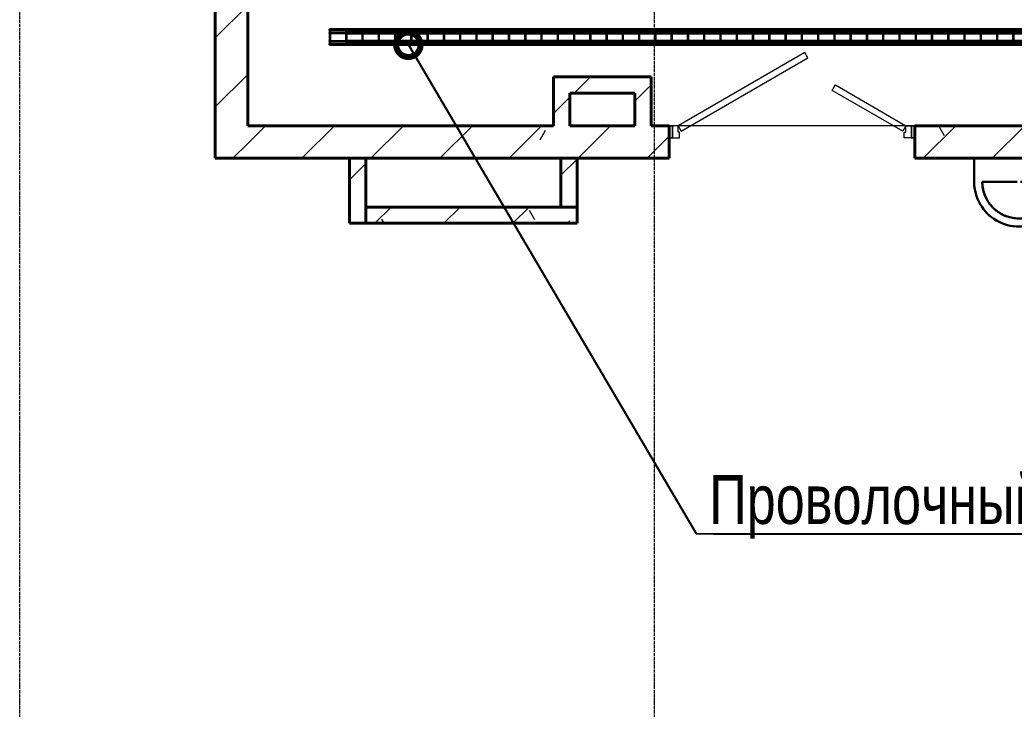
# Model space of a CAD drawing. Header units: millimetres. Extents: x 0 to 351840, y -132678 to 32417.
# Drawn here: x 304576 to 310687, y -114551 to -110316 of the extents above; entities that cross this region are included whole.
import ezdxf
from ezdxf import colors
from ezdxf.entities.mleader import LeaderData, LeaderLine
from ezdxf.math import Vec2, Vec3

# ---------------------------------------------------------------- set-up
doc = ezdxf.new("R2010")
doc.units = ezdxf.units.MM
doc.linetypes.add('BI_линия_сетки', pattern=[25, 20, -2.5, 0, -2.5])
doc.linetypes.add('BI_невидимые', pattern=[5, 3, -2])
for name, color, linetype, lineweight in [('E-CABL-TRAY-IDEN', 7, 'Continuous', 9), ('Двери', 7, 'Continuous', 18), ('Оси', 7, 'Continuous', 9), ('Перекрытие', 7, 'Continuous', 18), ('Сантехника', 7, 'Continuous', 9), ('Стены внутренние', 7, 'Continuous', 18), ('Стены несущие', 7, 'Continuous', 18)]:
    doc.layers.add(name, color=color, linetype=linetype, lineweight=lineweight)
doc.styles.add('новый', font='Шрифт GOST2304A.ttf', dxfattribs={"width": 0.8, "height": 250})
pattern_1 = [(0, (2e-10, 1e-10), (1625.6, 406.4), [67.056, -1152.144, 67.056, -1152.144, -6502.4]), (0, (2e-10, 1e-10), (1625.6, 406.4), [-2438.4, 67.056, -2371.344, 67.056, -1152.144, -2844.8]), (0, (2e-10, 1e-10), (1625.6, 406.4), [-6096, 67.056, -745.744, 67.056, -1964.944]), (120, (609.6, 203.2), (-1164.753, 1204.611), [67.056, -1152.144, 67.056, -1152.144, -6502.4]), (120, (609.6, 203.2), (-1164.753, 1204.611), [-2438.4, 67.056, -2371.344, 67.056, -1152.144, -2844.8]), (120, (609.6, 203.2), (-1164.753, 1204.611), [-6096, 67.056, -745.744, 67.056, -1964.944]), (240, (812.8, 1016), (-460.847, -1611.011), [67.056, -1152.144, 67.056, -1152.144, -6502.4]), (240, (812.8, 1016), (-460.847, -1611.011), [-2438.4, 67.056, -2371.344, 67.056, -1152.144, -2844.8]), (240, (812.8, 1016), (-460.847, -1611.011), [-6096, 67.056, -745.744, 67.056, -1964.944])]
pattern_2 = [(45, (2e-10, 1e-10), (-212.132, 212.132), [])]

# ---------------------------------------------------------------- blocks, each defined once
blk = doc.blocks.new('*U52')
at = {"color": 0, "linetype": 'ByBlock', "lineweight": -2}
for p, q in [((190, 47.5), (187, 47.5)), ((24340.8, 47.5), (187, 47.5)), ((187, 42.5), (187, 47.5)), ((187, 42.5), (190, 42.5)), ((187, 22.5), (187, 27.5)), ((187.5, 42.5), (187.5, 41.5)), ((187.5, 41.5), (187.5, 40)), ((187.5, 40), (187.5, 37.5)), ((187.5, 37.5), (187.5, -37.5)), ((289.8, 47.5), (190, 47.5)), ((190, 42.5), (289.8, 42.5)), ((192.5, 41.5), (192.5, 42.5)), ((192.5, 40), (192.5, 41.5)), ((192.5, 37.5), (192.5, 40)), ((192.5, -37.5), (192.5, 37.5)), ((192.5, 27.5), (287.3, 27.5)), ((287.3, 22.5), (192.5, 22.5)), ((287.3, 42.5), (24340.8, 42.5)), ((287.3, 42.5), (287.3, 41.5)), ((287.3, 41.5), (287.3, 40)), ((287.3, 40), (287.3, 37.5)), ((287.3, 37.5), (287.3, -37.5)), ((292.3, 41.5), (292.3, 42.5)), ((292.3, 40), (292.3, 41.5)), ((292.3, 37.5), (292.3, 40)), ((292.3, -37.5), (292.3, 37.5)), ((24340.8, 27.5), (292.3, 27.5)), ((292.3, 22.5), (24340.8, 22.5)), ((387.3, 42.5), (387.3, 41.5)), ((387.3, 41.5), (387.3, 40)), ((387.3, 40), (387.3, 37.5)), ((387.3, 37.5), (387.3, -37.5)), ((392.3, 41.5), (392.3, 42.5)), ((392.3, 40), (392.3, 41.5)), ((392.3, 37.5), (392.3, 40)), ((392.3, -37.5), (392.3, 37.5)), ((487.3, 42.5), (487.3, 41.5)), ((487.3, 41.5), (487.3, 40)), ((487.3, 40), (487.3, 37.5)), ((487.3, 37.5), (487.3, -37.5)), ((492.3, 41.5), (492.3, 42.5)), ((492.3, 40), (492.3, 41.5)), ((492.3, 37.5), (492.3, 40)), ((492.3, -37.5), (492.3, 37.5)), ((587.3, 42.5), (587.3, 41.5)), ((587.3, 41.5), (587.3, 40)), ((587.3, 40), (587.3, 37.5)), ((587.3, 37.5), (587.3, -37.5)), ((592.3, 41.5), (592.3, 42.5)), ((592.3, 40), (592.3, 41.5)), ((592.3, 37.5), (592.3, 40)), ((592.3, -37.5), (592.3, 37.5)), ((687.3, 42.5), (687.3, 41.5)), ((687.3, 41.5), (687.3, 40)), ((687.3, 40), (687.3, 37.5)), ((687.3, 37.5), (687.3, -37.5)), ((692.3, 41.5), (692.3, 42.5)), ((692.3, 40), (692.3, 41.5)), ((692.3, 37.5), (692.3, 40)), ((692.3, -37.5), (692.3, 37.5)), ((787.3, 42.5), (787.3, 41.5)), ((787.3, 41.5), (787.3, 40)), ((787.3, 40), (787.3, 37.5)), ((787.3, 37.5), (787.3, -37.5)), ((792.3, 41.5), (792.3, 42.5)), ((792.3, 40), (792.3, 41.5)), ((792.3, 37.5), (792.3, 40)), ((792.3, -37.5), (792.3, 37.5)), ((887.3, 42.5), (887.3, 41.5)), ((887.3, 41.5), (887.3, 40)), ((887.3, 40), (887.3, 37.5)), ((887.3, 37.5), (887.3, -37.5)), ((892.3, 41.5), (892.3, 42.5)), ((892.3, 40), (892.3, 41.5)), ((892.3, 37.5), (892.3, 40)), ((892.3, -37.5), (892.3, 37.5)), ((987.3, 42.5), (987.3, 41.5)), ((987.3, 41.5), (987.3, 40)), ((987.3, 40), (987.3, 37.5)), ((987.3, 37.5), (987.3, -37.5)), ((992.3, 41.5), (992.3, 42.5)), ((992.3, 40), (992.3, 41.5)), ((992.3, 37.5), (992.3, 40)), ((992.3, -37.5), (992.3, 37.5)), ((1087.3, 42.5), (1087.3, 41.5)), ((1087.3, 41.5), (1087.3, 40)), ((1087.3, 40), (1087.3, 37.5)), ((1087.3, 37.5), (1087.3, -37.5)), ((1092.3, 41.5), (1092.3, 42.5)), ((1092.3, 40), (1092.3, 41.5)), ((1092.3, 37.5), (1092.3, 40)), ((1092.3, -37.5), (1092.3, 37.5)), ((1187.3, 42.5), (1187.3, 41.5)), ((1187.3, 41.5), (1187.3, 40)), ((1187.3, 40), (1187.3, 37.5)), ((1187.3, 37.5), (1187.3, -37.5)), ((1192.3, 41.5), (1192.3, 42.5)), ((1192.3, 40), (1192.3, 41.5)), ((1192.3, 37.5), (1192.3, 40)), ((1192.3, -37.5), (1192.3, 37.5)), ((1287.3, 42.5), (1287.3, 41.5)), ((1287.3, 41.5), (1287.3, 40)), ((1287.3, 40), (1287.3, 37.5)), ((1287.3, 37.5), (1287.3, -37.5)), ((1292.3, 41.5), (1292.3, 42.5)), ((1292.3, 40), (1292.3, 41.5)), ((1292.3, 37.5), (1292.3, 40)), ((1292.3, -37.5), (1292.3, 37.5)), ((1387.3, 42.5), (1387.3, 41.5)), ((1387.3, 41.5), (1387.3, 40)), ((1387.3, 40), (1387.3, 37.5)), ((1387.3, 37.5), (1387.3, -37.5)), ((1392.3, 41.5), (1392.3, 42.5)), ((1392.3, 40), (1392.3, 41.5)), ((1392.3, 37.5), (1392.3, 40)), ((1392.3, -37.5), (1392.3, 37.5)), ((1487.3, 42.5), (1487.3, 41.5)), ((1487.3, 41.5), (1487.3, 40)), ((1487.3, 40), (1487.3, 37.5)), ((1487.3, 37.5), (1487.3, -37.5)), ((1492.3, 41.5), (1492.3, 42.5)), ((1492.3, 40), (1492.3, 41.5)), ((1492.3, 37.5), (1492.3, 40)), ((1492.3, -37.5), (1492.3, 37.5)), ((1587.3, 42.5), (1587.3, 41.5)), ((1587.3, 41.5), (1587.3, 40)), ((1587.3, 40), (1587.3, 37.5)), ((1587.3, 37.5), (1587.3, -37.5)), ((1592.3, 41.5), (1592.3, 42.5)), ((1592.3, 40), (1592.3, 41.5)), ((1592.3, 37.5), (1592.3, 40)), ((1592.3, -37.5), (1592.3, 37.5)), ((1687.3, 42.5), (1687.3, 41.5)), ((1687.3, 41.5), (1687.3, 40)), ((1687.3, 40), (1687.3, 37.5)), ((1687.3, 37.5), (1687.3, -37.5)), ((1692.3, 41.5), (1692.3, 42.5)), ((1692.3, 40), (1692.3, 41.5)), ((1692.3, 37.5), (1692.3, 40)), ((1692.3, -37.5), (1692.3, 37.5)), ((1787.3, 42.5), (1787.3, 41.5)), ((1787.3, 41.5), (1787.3, 40)), ((1787.3, 40), (1787.3, 37.5)), ((1787.3, 37.5), (1787.3, -37.5)), ((1792.3, 41.5), (1792.3, 42.5)), ((1792.3, 40), (1792.3, 41.5)), ((1792.3, 37.5), (1792.3, 40)), ((1792.3, -37.5), (1792.3, 37.5)), ((1887.3, 42.5), (1887.3, 41.5)), ((1887.3, 41.5), (1887.3, 40)), ((1887.3, 40), (1887.3, 37.5)), ((1887.3, 37.5), (1887.3, -37.5)), ((1892.3, 41.5), (1892.3, 42.5)), ((1892.3, 40), (1892.3, 41.5)), ((1892.3, 37.5), (1892.3, 40)), ((1892.3, -37.5), (1892.3, 37.5)), ((1987.3, 42.5), (1987.3, 41.5)), ((1987.3, 41.5), (1987.3, 40)), ((1987.3, 40), (1987.3, 37.5)), ((1987.3, 37.5), (1987.3, -37.5)), ((1992.3, 41.5), (1992.3, 42.5)), ((1992.3, 40), (1992.3, 41.5)), ((1992.3, 37.5), (1992.3, 40)), ((1992.3, -37.5), (1992.3, 37.5)), ((2087.3, 42.5), (2087.3, 41.5)), ((2087.3, 41.5), (2087.3, 40)), ((2087.3, 40), (2087.3, 37.5)), ((2087.3, 37.5), (2087.3, -37.5)), ((2092.3, 41.5), (2092.3, 42.5)), ((2092.3, 40), (2092.3, 41.5)), ((2092.3, 37.5), (2092.3, 40)), ((2092.3, -37.5), (2092.3, 37.5)), ((2187.3, 42.5), (2187.3, 41.5)), ((2187.3, 41.5), (2187.3, 40)), ((2187.3, 40), (2187.3, 37.5)), ((2187.3, 37.5), (2187.3, -37.5)), ((2192.3, 41.5), (2192.3, 42.5)), ((2192.3, 40), (2192.3, 41.5)), ((2192.3, 37.5), (2192.3, 40)), ((2192.3, -37.5), (2192.3, 37.5)), ((2287.3, 42.5), (2287.3, 41.5)), ((2287.3, 41.5), (2287.3, 40)), ((2287.3, 40), (2287.3, 37.5)), ((2287.3, 37.5), (2287.3, -37.5)), ((2292.3, 41.5), (2292.3, 42.5)), ((2292.3, 40), (2292.3, 41.5)), ((2292.3, 37.5), (2292.3, 40)), ((2292.3, -37.5), (2292.3, 37.5)), ((2387.3, 42.5), (2387.3, 41.5)), ((2387.3, 41.5), (2387.3, 40)), ((2387.3, 40), (2387.3, 37.5)), ((2387.3, 37.5), (2387.3, -37.5)), ((2392.3, 41.5), (2392.3, 42.5)), ((2392.3, 40), (2392.3, 41.5)), ((2392.3, 37.5), (2392.3, 40)), ((2392.3, -37.5), (2392.3, 37.5)), ((2487.3, 42.5), (2487.3, 41.5)), ((2487.3, 41.5), (2487.3, 40)), ((2487.3, 40), (2487.3, 37.5)), ((2487.3, 37.5), (2487.3, -37.5)), ((2492.3, 41.5), (2492.3, 42.5)), ((2492.3, 40), (2492.3, 41.5)), ((2492.3, 37.5), (2492.3, 40)), ((2492.3, -37.5), (2492.3, 37.5)), ((2587.3, 42.5), (2587.3, 41.5)), ((2587.3, 41.5), (2587.3, 40)), ((2587.3, 40), (2587.3, 37.5)), ((2587.3, 37.5), (2587.3, -37.5)), ((2592.3, 41.5), (2592.3, 42.5)), ((2592.3, 40), (2592.3, 41.5)), ((2592.3, 37.5), (2592.3, 40)), ((2592.3, -37.5), (2592.3, 37.5)), ((2687.3, 42.5), (2687.3, 41.5)), ((2687.3, 41.5), (2687.3, 40)), ((2687.3, 40), (2687.3, 37.5)), ((2687.3, 37.5), (2687.3, -37.5)), ((2692.3, 41.5), (2692.3, 42.5)), ((2692.3, 40), (2692.3, 41.5)), ((2692.3, 37.5), (2692.3, 40)), ((2692.3, -37.5), (2692.3, 37.5)), ((2787.3, 42.5), (2787.3, 41.5)), ((2787.3, 41.5), (2787.3, 40)), ((2787.3, 40), (2787.3, 37.5)), ((2787.3, 37.5), (2787.3, -37.5)), ((2792.3, 41.5), (2792.3, 42.5)), ((2792.3, 40), (2792.3, 41.5)), ((2792.3, 37.5), (2792.3, 40)), ((2792.3, -37.5), (2792.3, 37.5)), ((2887.3, 42.5), (2887.3, 41.5)), ((2887.3, 41.5), (2887.3, 40)), ((2887.3, 40), (2887.3, 37.5)), ((2887.3, 37.5), (2887.3, -37.5)), ((2892.3, 41.5), (2892.3, 42.5)), ((2892.3, 40), (2892.3, 41.5)), ((2892.3, 37.5), (2892.3, 40)), ((2892.3, -37.5), (2892.3, 37.5)), ((2987.3, 42.5), (2987.3, 41.5)), ((2987.3, 41.5), (2987.3, 40)), ((2987.3, 40), (2987.3, 37.5)), ((2987.3, 37.5), (2987.3, -37.5)), ((2992.3, 41.5), (2992.3, 42.5)), ((2992.3, 40), (2992.3, 41.5)), ((2992.3, 37.5), (2992.3, 40)), ((2992.3, -37.5), (2992.3, 37.5)), ((3087.3, 42.5), (3087.3, 41.5)), ((3087.3, 41.5), (3087.3, 40)), ((3087.3, 40), (3087.3, 37.5)), ((3087.3, 37.5), (3087.3, -37.5)), ((3092.3, 41.5), (3092.3, 42.5)), ((3092.3, 40), (3092.3, 41.5)), ((3092.3, 37.5), (3092.3, 40)), ((3092.3, -37.5), (3092.3, 37.5)), ((3187.3, 42.5), (3187.3, 41.5)), ((3187.3, 41.5), (3187.3, 40)), ((3187.3, 40), (3187.3, 37.5)), ((3187.3, 37.5), (3187.3, -37.5)), ((3192.3, 41.5), (3192.3, 42.5)), ((3192.3, 40), (3192.3, 41.5)), ((3192.3, 37.5), (3192.3, 40)), ((3192.3, -37.5), (3192.3, 37.5)), ((3287.3, 42.5), (3287.3, 41.5)), ((3287.3, 41.5), (3287.3, 40)), ((3287.3, 40), (3287.3, 37.5)), ((3287.3, 37.5), (3287.3, -37.5)), ((3292.3, 41.5), (3292.3, 42.5)), ((3292.3, 40), (3292.3, 41.5)), ((3292.3, 37.5), (3292.3, 40)), ((3292.3, -37.5), (3292.3, 37.5)), ((3387.3, 42.5), (3387.3, 41.5)), ((3387.3, 41.5), (3387.3, 40)), ((3387.3, 40), (3387.3, 37.5)), ((3387.3, 37.5), (3387.3, -37.5)), ((3392.3, 41.5), (3392.3, 42.5)), ((3392.3, 40), (3392.3, 41.5)), ((3392.3, 37.5), (3392.3, 40)), ((3392.3, -37.5), (3392.3, 37.5)), ((3487.3, 42.5), (3487.3, 41.5)), ((3487.3, 41.5), (3487.3, 40)), ((3487.3, 40), (3487.3, 37.5)), ((3487.3, 37.5), (3487.3, -37.5)), ((3492.3, 41.5), (3492.3, 42.5)), ((3492.3, 40), (3492.3, 41.5)), ((3492.3, 37.5), (3492.3, 40)), ((3492.3, -37.5), (3492.3, 37.5)), ((3587.3, 42.5), (3587.3, 41.5)), ((3587.3, 41.5), (3587.3, 40)), ((3587.3, 40), (3587.3, 37.5)), ((3587.3, 37.5), (3587.3, -37.5)), ((3592.3, 41.5), (3592.3, 42.5)), ((3592.3, 40), (3592.3, 41.5)), ((3592.3, 37.5), (3592.3, 40)), ((3592.3, -37.5), (3592.3, 37.5)), ((3687.3, 42.5), (3687.3, 41.5)), ((3687.3, 41.5), (3687.3, 40)), ((3687.3, 40), (3687.3, 37.5)), ((3687.3, 37.5), (3687.3, -37.5)), ((3692.3, 41.5), (3692.3, 42.5)), ((3692.3, 40), (3692.3, 41.5)), ((3692.3, 37.5), (3692.3, 40)), ((3692.3, -37.5), (3692.3, 37.5)), ((3787.3, 42.5), (3787.3, 41.5)), ((3787.3, 41.5), (3787.3, 40)), ((3787.3, 40), (3787.3, 37.5)), ((3787.3, 37.5), (3787.3, -37.5)), ((3792.3, 41.5), (3792.3, 42.5)), ((3792.3, 40), (3792.3, 41.5)), ((3792.3, 37.5), (3792.3, 40)), ((3792.3, -37.5), (3792.3, 37.5)), ((3887.3, 42.5), (3887.3, 41.5)), ((3887.3, 41.5), (3887.3, 40)), ((3887.3, 40), (3887.3, 37.5)), ((3887.3, 37.5), (3887.3, -37.5)), ((3892.3, 41.5), (3892.3, 42.5)), ((3892.3, 40), (3892.3, 41.5)), ((3892.3, 37.5), (3892.3, 40)), ((3892.3, -37.5), (3892.3, 37.5)), ((3987.3, 42.5), (3987.3, 41.5)), ((3987.3, 41.5), (3987.3, 40)), ((3987.3, 40), (3987.3, 37.5)), ((3987.3, 37.5), (3987.3, -37.5)), ((3992.3, 41.5), (3992.3, 42.5)), ((3992.3, 40), (3992.3, 41.5)), ((3992.3, 37.5), (3992.3, 40)), ((3992.3, -37.5), (3992.3, 37.5)), ((4087.3, 42.5), (4087.3, 41.5)), ((4087.3, 41.5), (4087.3, 40)), ((4087.3, 40), (4087.3, 37.5)), ((4087.3, 37.5), (4087.3, -37.5)), ((4092.3, 41.5), (4092.3, 42.5)), ((4092.3, 40), (4092.3, 41.5)), ((4092.3, 37.5), (4092.3, 40)), ((4092.3, -37.5), (4092.3, 37.5)), ((4187.3, 42.5), (4187.3, 41.5)), ((4187.3, 41.5), (4187.3, 40)), ((4187.3, 40), (4187.3, 37.5)), ((4187.3, 37.5), (4187.3, -37.5)), ((4192.3, 41.5), (4192.3, 42.5)), ((4192.3, 40), (4192.3, 41.5)), ((4192.3, 37.5), (4192.3, 40)), ((4192.3, -37.5), (4192.3, 37.5)), ((4287.3, 42.5), (4287.3, 41.5)), ((4287.3, 41.5), (4287.3, 40)), ((4287.3, 40), (4287.3, 37.5)), ((4287.3, 37.5), (4287.3, -37.5)), ((4292.3, 41.5), (4292.3, 42.5)), ((4292.3, 40), (4292.3, 41.5)), ((4292.3, 37.5), (4292.3, 40)), ((4292.3, -37.5), (4292.3, 37.5)), ((4387.3, 42.5), (4387.3, 41.5)), ((4387.3, 41.5), (4387.3, 40)), ((4387.3, 40), (4387.3, 37.5)), ((4387.3, 37.5), (4387.3, -37.5)), ((4392.3, 41.5), (4392.3, 42.5)), ((4392.3, 40), (4392.3, 41.5)), ((4392.3, 37.5), (4392.3, 40)), ((4392.3, -37.5), (4392.3, 37.5)), ((187.5, -22.5), (187, -22.5)), ((187, -27.5), (187, -22.5)), ((187, -27.5), (187.5, -27.5)), ((190, -42.5), (187, -42.5)), ((187, -47.5), (187, -42.5)), ((187, -47.5), (24340.8, -47.5)), ((187, -47.5), (190, -47.5)), ((187.5, -37.5), (187.5, -40)), ((187.5, -40), (187.5, -41.5)), ((187.5, -41.5), (187.5, -42.5)), ((289.8, -42.5), (190, -42.5)), ((190, -47.5), (289.8, -47.5)), ((192.5, -22.5), (287.3, -22.5)), ((287.3, -27.5), (192.5, -27.5)), ((192.5, -40), (192.5, -37.5)), ((192.5, -41.5), (192.5, -40)), ((192.5, -42.5), (192.5, -41.5)), ((287.3, -37.5), (287.3, -40)), ((287.3, -40), (287.3, -41.5)), ((287.3, -41.5), (287.3, -42.5)), ((24340.8, -42.5), (287.3, -42.5)), ((24340.8, -22.5), (292.3, -22.5)), ((292.3, -27.5), (24340.8, -27.5)), ((292.3, -40), (292.3, -37.5)), ((292.3, -41.5), (292.3, -40)), ((292.3, -42.5), (292.3, -41.5)), ((387.3, -37.5), (387.3, -40)), ((387.3, -40), (387.3, -41.5)), ((387.3, -41.5), (387.3, -42.5)), ((392.3, -40), (392.3, -37.5)), ((392.3, -41.5), (392.3, -40)), ((392.3, -42.5), (392.3, -41.5)), ((487.3, -37.5), (487.3, -40)), ((487.3, -40), (487.3, -41.5)), ((487.3, -41.5), (487.3, -42.5)), ((492.3, -40), (492.3, -37.5)), ((492.3, -41.5), (492.3, -40)), ((492.3, -42.5), (492.3, -41.5)), ((587.3, -37.5), (587.3, -40)), ((587.3, -40), (587.3, -41.5)), ((587.3, -41.5), (587.3, -42.5)), ((592.3, -40), (592.3, -37.5)), ((592.3, -41.5), (592.3, -40)), ((592.3, -42.5), (592.3, -41.5)), ((687.3, -37.5), (687.3, -40)), ((687.3, -40), (687.3, -41.5)), ((687.3, -41.5), (687.3, -42.5)), ((692.3, -40), (692.3, -37.5)), ((692.3, -41.5), (692.3, -40)), ((692.3, -42.5), (692.3, -41.5)), ((787.3, -37.5), (787.3, -40)), ((787.3, -40), (787.3, -41.5)), ((787.3, -41.5), (787.3, -42.5)), ((792.3, -40), (792.3, -37.5)), ((792.3, -41.5), (792.3, -40)), ((792.3, -42.5), (792.3, -41.5)), ((887.3, -37.5), (887.3, -40)), ((887.3, -40), (887.3, -41.5)), ((887.3, -41.5), (887.3, -42.5)), ((892.3, -40), (892.3, -37.5)), ((892.3, -41.5), (892.3, -40)), ((892.3, -42.5), (892.3, -41.5)), ((987.3, -37.5), (987.3, -40)), ((987.3, -40), (987.3, -41.5)), ((987.3, -41.5), (987.3, -42.5)), ((992.3, -40), (992.3, -37.5)), ((992.3, -41.5), (992.3, -40)), ((992.3, -42.5), (992.3, -41.5)), ((1087.3, -37.5), (1087.3, -40)), ((1087.3, -40), (1087.3, -41.5)), ((1087.3, -41.5), (1087.3, -42.5)), ((1092.3, -40), (1092.3, -37.5)), ((1092.3, -41.5), (1092.3, -40)), ((1092.3, -42.5), (1092.3, -41.5)), ((1187.3, -37.5), (1187.3, -40)), ((1187.3, -40), (1187.3, -41.5)), ((1187.3, -41.5), (1187.3, -42.5)), ((1192.3, -40), (1192.3, -37.5)), ((1192.3, -41.5), (1192.3, -40)), ((1192.3, -42.5), (1192.3, -41.5)), ((1287.3, -37.5), (1287.3, -40)), ((1287.3, -40), (1287.3, -41.5)), ((1287.3, -41.5), (1287.3, -42.5)), ((1292.3, -40), (1292.3, -37.5)), ((1292.3, -41.5), (1292.3, -40)), ((1292.3, -42.5), (1292.3, -41.5)), ((1387.3, -37.5), (1387.3, -40)), ((1387.3, -40), (1387.3, -41.5)), ((1387.3, -41.5), (1387.3, -42.5)), ((1392.3, -40), (1392.3, -37.5)), ((1392.3, -41.5), (1392.3, -40)), ((1392.3, -42.5), (1392.3, -41.5)), ((1487.3, -37.5), (1487.3, -40)), ((1487.3, -40), (1487.3, -41.5)), ((1487.3, -41.5), (1487.3, -42.5)), ((1492.3, -40), (1492.3, -37.5)), ((1492.3, -41.5), (1492.3, -40)), ((1492.3, -42.5), (1492.3, -41.5)), ((1587.3, -37.5), (1587.3, -40)), ((1587.3, -40), (1587.3, -41.5)), ((1587.3, -41.5), (1587.3, -42.5)), ((1592.3, -40), (1592.3, -37.5)), ((1592.3, -41.5), (1592.3, -40)), ((1592.3, -42.5), (1592.3, -41.5)), ((1687.3, -37.5), (1687.3, -40)), ((1687.3, -40), (1687.3, -41.5)), ((1687.3, -41.5), (1687.3, -42.5)), ((1692.3, -40), (1692.3, -37.5)), ((1692.3, -41.5), (1692.3, -40)), ((1692.3, -42.5), (1692.3, -41.5)), ((1787.3, -37.5), (1787.3, -40)), ((1787.3, -40), (1787.3, -41.5)), ((1787.3, -41.5), (1787.3, -42.5)), ((1792.3, -40), (1792.3, -37.5)), ((1792.3, -41.5), (1792.3, -40)), ((1792.3, -42.5), (1792.3, -41.5)), ((1887.3, -37.5), (1887.3, -40)), ((1887.3, -40), (1887.3, -41.5)), ((1887.3, -41.5), (1887.3, -42.5)), ((1892.3, -40), (1892.3, -37.5)), ((1892.3, -41.5), (1892.3, -40)), ((1892.3, -42.5), (1892.3, -41.5)), ((1987.3, -37.5), (1987.3, -40)), ((1987.3, -40), (1987.3, -41.5)), ((1987.3, -41.5), (1987.3, -42.5)), ((1992.3, -40), (1992.3, -37.5)), ((1992.3, -41.5), (1992.3, -40)), ((1992.3, -42.5), (1992.3, -41.5)), ((2087.3, -37.5), (2087.3, -40)), ((2087.3, -40), (2087.3, -41.5)), ((2087.3, -41.5), (2087.3, -42.5)), ((2092.3, -40), (2092.3, -37.5)), ((2092.3, -41.5), (2092.3, -40)), ((2092.3, -42.5), (2092.3, -41.5)), ((2187.3, -37.5), (2187.3, -40)), ((2187.3, -40), (2187.3, -41.5)), ((2187.3, -41.5), (2187.3, -42.5)), ((2192.3, -40), (2192.3, -37.5)), ((2192.3, -41.5), (2192.3, -40)), ((2192.3, -42.5), (2192.3, -41.5)), ((2287.3, -37.5), (2287.3, -40)), ((2287.3, -40), (2287.3, -41.5)), ((2287.3, -41.5), (2287.3, -42.5)), ((2292.3, -40), (2292.3, -37.5)), ((2292.3, -41.5), (2292.3, -40)), ((2292.3, -42.5), (2292.3, -41.5)), ((2387.3, -37.5), (2387.3, -40)), ((2387.3, -40), (2387.3, -41.5)), ((2387.3, -41.5), (2387.3, -42.5)), ((2392.3, -40), (2392.3, -37.5)), ((2392.3, -41.5), (2392.3, -40)), ((2392.3, -42.5), (2392.3, -41.5)), ((2487.3, -37.5), (2487.3, -40)), ((2487.3, -40), (2487.3, -41.5)), ((2487.3, -41.5), (2487.3, -42.5)), ((2492.3, -40), (2492.3, -37.5)), ((2492.3, -41.5), (2492.3, -40)), ((2492.3, -42.5), (2492.3, -41.5)), ((2587.3, -37.5), (2587.3, -40)), ((2587.3, -40), (2587.3, -41.5)), ((2587.3, -41.5), (2587.3, -42.5)), ((2592.3, -40), (2592.3, -37.5)), ((2592.3, -41.5), (2592.3, -40)), ((2592.3, -42.5), (2592.3, -41.5)), ((2687.3, -37.5), (2687.3, -40)), ((2687.3, -40), (2687.3, -41.5)), ((2687.3, -41.5), (2687.3, -42.5)), ((2692.3, -40), (2692.3, -37.5)), ((2692.3, -41.5), (2692.3, -40)), ((2692.3, -42.5), (2692.3, -41.5)), ((2787.3, -37.5), (2787.3, -40)), ((2787.3, -40), (2787.3, -41.5)), ((2787.3, -41.5), (2787.3, -42.5)), ((2792.3, -40), (2792.3, -37.5)), ((2792.3, -41.5), (2792.3, -40)), ((2792.3, -42.5), (2792.3, -41.5)), ((2887.3, -37.5), (2887.3, -40)), ((2887.3, -40), (2887.3, -41.5)), ((2887.3, -41.5), (2887.3, -42.5)), ((2892.3, -40), (2892.3, -37.5)), ((2892.3, -41.5), (2892.3, -40)), ((2892.3, -42.5), (2892.3, -41.5)), ((2987.3, -37.5), (2987.3, -40)), ((2987.3, -40), (2987.3, -41.5)), ((2987.3, -41.5), (2987.3, -42.5)), ((2992.3, -40), (2992.3, -37.5)), ((2992.3, -41.5), (2992.3, -40)), ((2992.3, -42.5), (2992.3, -41.5)), ((3087.3, -37.5), (3087.3, -40)), ((3087.3, -40), (3087.3, -41.5)), ((3087.3, -41.5), (3087.3, -42.5)), ((3092.3, -40), (3092.3, -37.5)), ((3092.3, -41.5), (3092.3, -40)), ((3092.3, -42.5), (3092.3, -41.5)), ((3187.3, -37.5), (3187.3, -40)), ((3187.3, -40), (3187.3, -41.5)), ((3187.3, -41.5), (3187.3, -42.5)), ((3192.3, -40), (3192.3, -37.5)), ((3192.3, -41.5), (3192.3, -40)), ((3192.3, -42.5), (3192.3, -41.5)), ((3287.3, -37.5), (3287.3, -40)), ((3287.3, -40), (3287.3, -41.5)), ((3287.3, -41.5), (3287.3, -42.5)), ((3292.3, -40), (3292.3, -37.5)), ((3292.3, -41.5), (3292.3, -40)), ((3292.3, -42.5), (3292.3, -41.5)), ((3387.3, -37.5), (3387.3, -40)), ((3387.3, -40), (3387.3, -41.5)), ((3387.3, -41.5), (3387.3, -42.5)), ((3392.3, -40), (3392.3, -37.5)), ((3392.3, -41.5), (3392.3, -40)), ((3392.3, -42.5), (3392.3, -41.5)), ((3487.3, -37.5), (3487.3, -40)), ((3487.3, -40), (3487.3, -41.5)), ((3487.3, -41.5), (3487.3, -42.5)), ((3492.3, -40), (3492.3, -37.5)), ((3492.3, -41.5), (3492.3, -40)), ((3492.3, -42.5), (3492.3, -41.5)), ((3587.3, -37.5), (3587.3, -40)), ((3587.3, -40), (3587.3, -41.5)), ((3587.3, -41.5), (3587.3, -42.5)), ((3592.3, -40), (3592.3, -37.5)), ((3592.3, -41.5), (3592.3, -40)), ((3592.3, -42.5), (3592.3, -41.5)), ((3687.3, -37.5), (3687.3, -40)), ((3687.3, -40), (3687.3, -41.5)), ((3687.3, -41.5), (3687.3, -42.5)), ((3692.3, -40), (3692.3, -37.5)), ((3692.3, -41.5), (3692.3, -40)), ((3692.3, -42.5), (3692.3, -41.5)), ((3787.3, -37.5), (3787.3, -40)), ((3787.3, -40), (3787.3, -41.5)), ((3787.3, -41.5), (3787.3, -42.5)), ((3792.3, -40), (3792.3, -37.5)), ((3792.3, -41.5), (3792.3, -40)), ((3792.3, -42.5), (3792.3, -41.5)), ((3887.3, -37.5), (3887.3, -40)), ((3887.3, -40), (3887.3, -41.5)), ((3887.3, -41.5), (3887.3, -42.5)), ((3892.3, -40), (3892.3, -37.5)), ((3892.3, -41.5), (3892.3, -40)), ((3892.3, -42.5), (3892.3, -41.5)), ((3987.3, -37.5), (3987.3, -40)), ((3987.3, -40), (3987.3, -41.5)), ((3987.3, -41.5), (3987.3, -42.5)), ((3992.3, -40), (3992.3, -37.5)), ((3992.3, -41.5), (3992.3, -40)), ((3992.3, -42.5), (3992.3, -41.5)), ((4087.3, -37.5), (4087.3, -40)), ((4087.3, -40), (4087.3, -41.5)), ((4087.3, -41.5), (4087.3, -42.5)), ((4092.3, -40), (4092.3, -37.5)), ((4092.3, -41.5), (4092.3, -40)), ((4092.3, -42.5), (4092.3, -41.5)), ((4187.3, -37.5), (4187.3, -40)), ((4187.3, -40), (4187.3, -41.5)), ((4187.3, -41.5), (4187.3, -42.5)), ((4192.3, -40), (4192.3, -37.5)), ((4192.3, -41.5), (4192.3, -40)), ((4192.3, -42.5), (4192.3, -41.5)), ((4287.3, -37.5), (4287.3, -40)), ((4287.3, -40), (4287.3, -41.5)), ((4287.3, -41.5), (4287.3, -42.5)), ((4292.3, -40), (4292.3, -37.5)), ((4292.3, -41.5), (4292.3, -40)), ((4292.3, -42.5), (4292.3, -41.5)), ((4387.3, -37.5), (4387.3, -40)), ((4387.3, -40), (4387.3, -41.5)), ((4387.3, -41.5), (4387.3, -42.5)), ((4392.3, -40), (4392.3, -37.5)), ((4392.3, -41.5), (4392.3, -40)), ((4392.3, -42.5), (4392.3, -41.5))]:
    blk.add_line(p, q, dxfattribs=at)
for centre, start, end in [((190, 40), 180, 0), ((289.8, 40), 180, 0), ((389.8, 40), 180, 0), ((489.8, 40), 180, 0), ((589.8, 40), 180, 0), ((689.8, 40), 180, 0), ((789.8, 40), 180, 0), ((889.8, 40), 180, 0), ((989.8, 40), 180, 0), ((1089.8, 40), 180, 0), ((1189.8, 40), 180, 0), ((1289.8, 40), 180, 0), ((1389.8, 40), 180, 0), ((1489.8, 40), 180, 0), ((1589.8, 40), 180, 0), ((1689.8, 40), 180, 0), ((1789.8, 40), 180, 0), ((1889.8, 40), 180, 0), ((1989.8, 40), 180, 0), ((2089.8, 40), 180, 0), ((2189.8, 40), 180, 0), ((2289.8, 40), 180, 0), ((2389.8, 40), 180, 0), ((2489.8, 40), 180, 0), ((2589.8, 40), 180, 0), ((2689.8, 40), 180, 0), ((2789.8, 40), 180, 0), ((2889.8, 40), 180, 0), ((2989.8, 40), 180, 0), ((3089.8, 40), 180, 0), ((3189.8, 40), 180, 0), ((3289.8, 40), 180, 0), ((3389.8, 40), 180, 0), ((3489.8, 40), 180, 0), ((3589.8, 40), 180, 0), ((3689.8, 40), 180, 0), ((3789.8, 40), 180, 0), ((3889.8, 40), 180, 0), ((3989.8, 40), 180, 0), ((4089.8, 40), 180, 0), ((4189.8, 40), 180, 0), ((4289.8, 40), 180, 0), ((4389.8, 40), 180, 0), ((190, -40), 0, 180), ((289.8, -40), 0, 180), ((389.8, -40), 0, 180), ((489.8, -40), 0, 180), ((589.8, -40), 0, 180), ((689.8, -40), 0, 180), ((789.8, -40), 0, 180), ((889.8, -40), 0, 180), ((989.8, -40), 0, 180), ((1089.8, -40), 0, 180), ((1189.8, -40), 0, 180), ((1289.8, -40), 0, 180), ((1389.8, -40), 0, 180), ((1489.8, -40), 0, 180), ((1589.8, -40), 0, 180), ((1689.8, -40), 0, 180), ((1789.8, -40), 0, 180), ((1889.8, -40), 0, 180), ((1989.8, -40), 0, 180), ((2089.8, -40), 0, 180), ((2189.8, -40), 0, 180), ((2289.8, -40), 0, 180), ((2389.8, -40), 0, 180), ((2489.8, -40), 0, 180), ((2589.8, -40), 0, 180), ((2689.8, -40), 0, 180), ((2789.8, -40), 0, 180), ((2889.8, -40), 0, 180), ((2989.8, -40), 0, 180), ((3089.8, -40), 0, 180), ((3189.8, -40), 0, 180), ((3289.8, -40), 0, 180), ((3389.8, -40), 0, 180), ((3489.8, -40), 0, 180), ((3589.8, -40), 0, 180), ((3689.8, -40), 0, 180), ((3789.8, -40), 0, 180), ((3889.8, -40), 0, 180), ((3989.8, -40), 0, 180), ((4089.8, -40), 0, 180), ((4189.8, -40), 0, 180), ((4289.8, -40), 0, 180), ((4389.8, -40), 0, 180)]:
    blk.add_arc(centre, 2.5, start, end, dxfattribs=at)
blk = doc.blocks.new('_DotSmall')
at = {"color": 0, "linetype": 'ByBlock', "const_width": 0.5}
blk.add_lwpolyline([(-0.0625, 0, 1), (0.0625, 0, 1)], format="xyb", close=True, dxfattribs=at)
blk = doc.blocks.new('_Двери_Металлические_Двупольная_Техническая_3_7 - _дверь_ДМВ_2200-1510_П_Д-12-5814586-02 Этаж__3_300___Отделочный_')
at = {"layer": 'Двери', "color": 9, "lineweight": 9}
for p, q in [((204.4, 550), (-575, 100)), ((223.6, 516.7), (204.4, 550)), ((-555.8, 66.7), (223.6, 516.7)), ((372.8, 316.7), (392, 350)), ((805.8, 66.7), (372.8, 316.7)), ((392, 350), (825, 100)), ((-575, 100), (-610, 100)), ((-575, 100), (-555.8, 66.7)), ((-575, 60), (-575, 100)), ((825, 100), (805.8, 66.7)), ((825, 100), (860, 100)), ((825, 60), (825, 100)), ((-610, 25), (-565, 25)), ((-565, 60), (-575, 60)), ((-565, 25), (-565, 60)), ((815, 60), (825, 60)), ((815, 25), (815, 60)), ((860, 25), (815, 25))]:
    blk.add_line(p, q, dxfattribs=at)
at = {"layer": 'Двери', "color": 9, "linetype": 'BI_невидимые', "lineweight": 9}
for p, q in [((-630, 25), (-630, 100)), ((-630, 100), (-610, 100)), ((-630, 25), (-630, 100)), ((-630, 100), (-610, 100)), ((-610, 100), (-630, 100)), ((-630, 100), (-630, 25)), ((-610, 100), (-610, 25)), ((-610, 100), (-610, 25)), ((-610, 25), (-610, 100)), ((860, 25), (860, 100)), ((860, 100), (880, 100)), ((860, 25), (860, 100)), ((860, 100), (880, 100)), ((880, 100), (860, 100)), ((860, 100), (860, 25)), ((880, 100), (880, 25)), ((880, 100), (880, 25)), ((880, 25), (880, 100)), ((-610, 25), (-630, 25)), ((-610, 25), (-630, 25)), ((-630, 25), (-610, 25)), ((880, 25), (860, 25)), ((880, 25), (860, 25)), ((860, 25), (880, 25))]:
    blk.add_line(p, q, dxfattribs=at)
blk = doc.blocks.new('ADSK_Умывальник_Полукруглый_Керамический_ГОСТ30493-96 - 2-ой величины-V51-02 Этаж__3_300___Отделочный_')
at = {"layer": 'Сантехника', "color": 9, "lineweight": 30}
for p, q in [((15845, 5245), (15700, 5245)), ((15845, 4979.9), (15845, 5195)), ((15845, 4745), (15845, 4960.1)), ((15700, 4695), (15845, 4695))]:
    blk.add_line(p, q, dxfattribs=at)
at = {"layer": 'Сантехника', "color": 9, "lineweight": 30, "flags": 128}
blk.add_lwpolyline([(15845, 4745), (15854, 4745.2), (15863, 4745.7), (15871.9, 4746.6), (15880.8, 4747.9), (15889.7, 4749.5), (15898.5, 4751.4), (15907.2, 4753.8), (15915.8, 4756.4), (15924.3, 4759.4), (15932.6, 4762.8), (15940.8, 4766.4), (15948.9, 4770.4), (15956.8, 4774.7), (15964.5, 4779.4), (15972, 4784.3), (15979.4, 4789.5), (15986.5, 4795), (15993.4, 4800.8), (16000, 4806.9), (16006.4, 4813.2), (16012.5, 4819.8), (16018.4, 4826.6), (16024, 4833.7), (16029.3, 4841), (16034.3, 4848.4), (16039, 4856.1), (16043.4, 4864), (16047.5, 4872), (16051.3, 4880.1), (16054.7, 4888.5), (16057.8, 4896.9), (16060.6, 4905.5), (16063, 4914.2), (16065, 4922.9), (16066.7, 4931.8), (16068.1, 4940.7), (16069.1, 4949.6), (16069.7, 4958.6), (16070, 4967.6), (16069.9, 4976.6), (16069.5, 4985.6), (16068.7, 4994.5), (16067.5, 5003.4), (16066, 5012.3), (16064.1, 5021.1), (16061.9, 5029.8), (16059.3, 5038.5), (16056.4, 5047), (16053.2, 5055.4), (16049.6, 5063.6), (16045.7, 5071.7), (16041.5, 5079.7), (16036.9, 5087.5), (16032.1, 5095), (16026.9, 5102.4), (16021.5, 5109.6), (16015.7, 5116.5), (16009.8, 5123.2), (16003.5, 5129.7), (15997, 5135.9), (15990.2, 5141.9), (15983.2, 5147.5), (15976, 5152.9), (15968.6, 5158), (15961, 5162.8), (15953.2, 5167.3), (15945.2, 5171.5), (15937.1, 5175.3), (15928.8, 5178.8), (15920.4, 5182), (15911.8, 5184.8), (15903.2, 5187.3), (15894.5, 5189.5), (15885.6, 5191.3), (15876.8, 5192.7), (15867.8, 5193.8), (15858.8, 5194.6), (15849.9, 5194.9), (15845, 5195)], dxfattribs=at)
at = {"layer": 'Сантехника', "color": 9, "lineweight": 30}
for radius in [275, 225]:
    blk.add_arc((15845, 4970), radius, 270, 90, dxfattribs=at)
blk = doc.blocks.new('A$C6dd5c291')
at = {"layer": 'Стены внутренние', "lineweight": 9}
h = blk.add_hatch(dxfattribs=at)
h.set_pattern_fill('FP_33', color=9, style=0, pattern_type=2)
h.set_pattern_definition(pattern_1)
h.paths.add_polyline_path([(7400, 5200), (7400, 7900), (7200, 7900), (7200, 5200)])
h = blk.add_hatch(dxfattribs=at)
h.set_pattern_fill('FP_34', color=9, style=0, pattern_type=2)
h.set_pattern_definition(pattern_2)
h.paths.add_polyline_path([(7400, 5200), (7400, 7900), (7200, 7900), (7200, 5200)])
h = blk.add_hatch(dxfattribs=at)
h.set_pattern_fill('FP_34', color=9, style=0, pattern_type=2)
h.set_pattern_definition(pattern_2)
h.paths.add_polyline_path([(9380.5, 5400), (9380.5, 5700), (9280.5, 5700), (9280.5, 5400)])
h = blk.add_hatch(dxfattribs=at)
h.set_pattern_fill('FP_33', color=9, style=0, pattern_type=2)
h.set_pattern_definition(pattern_1)
h.paths.add_polyline_path([(9780.5, 5600), (9780.5, 5700), (9380.5, 5700), (9380.5, 5600)])
h = blk.add_hatch(dxfattribs=at)
h.set_pattern_fill('FP_34', color=9, style=0, pattern_type=2)
h.set_pattern_definition(pattern_2)
h.paths.add_polyline_path([(9780.5, 5600), (9780.5, 5700), (9380.5, 5700), (9380.5, 5600)])
h = blk.add_hatch(dxfattribs=at)
h.set_pattern_fill('FP_33', color=9, style=0, pattern_type=2)
h.set_pattern_definition(pattern_1)
h.paths.add_polyline_path([(9880.5, 5400), (9880.5, 5700), (9780.5, 5700), (9780.5, 5400)])
h = blk.add_hatch(dxfattribs=at)
h.set_pattern_fill('FP_34', color=9, style=0, pattern_type=2)
h.set_pattern_definition(pattern_2)
h.paths.add_polyline_path([(9880.5, 5400), (9880.5, 5700), (9780.5, 5700), (9780.5, 5400)])
h = blk.add_hatch(dxfattribs=at)
h.set_pattern_fill('FP_33', color=9, style=0, pattern_type=2)
h.set_pattern_definition(pattern_1)
h.paths.add_polyline_path([(12880, 5200), (12880, 5400), (11500, 5400), (11500, 5200), (12528.8, 5200)])
h.paths.add_polyline_path([(9990, 5200), (9990, 5400), (7400, 5400), (7400, 5200)])
h = blk.add_hatch(dxfattribs=at)
h.set_pattern_fill('FP_34', color=9, style=0, pattern_type=2)
h.set_pattern_definition(pattern_2)
h.paths.add_polyline_path([(12880, 5200), (12880, 5400), (11500, 5400), (11500, 5200), (12528.8, 5200)])
h.paths.add_polyline_path([(9990, 5200), (9990, 5400), (7400, 5400), (7400, 5200)])
h = blk.add_hatch(dxfattribs=at)
h.set_pattern_fill('FP_34', color=9, style=0, pattern_type=2)
h.set_pattern_definition(pattern_2)
h.paths.add_polyline_path([(8125.6, 4800), (8125.6, 5200), (8025.6, 5200), (8025.6, 4800)])
h = blk.add_hatch(dxfattribs=at)
h.set_pattern_fill('FP_34', color=9, style=0, pattern_type=2)
h.set_pattern_definition(pattern_2)
h.paths.add_polyline_path([(9425.6, 4900), (9425.6, 5200), (9325.6, 5200), (9325.6, 4900)])
h = blk.add_hatch(dxfattribs=at)
h.set_pattern_fill('FP_33', color=9, style=0, pattern_type=2)
h.set_pattern_definition(pattern_1)
h.paths.add_polyline_path([(9425.6, 4800), (9425.6, 4900), (8125.6, 4900), (8125.6, 4800)])
h = blk.add_hatch(dxfattribs=at)
h.set_pattern_fill('FP_34', color=9, style=0, pattern_type=2)
h.set_pattern_definition(pattern_2)
h.paths.add_polyline_path([(9425.6, 4800), (9425.6, 4900), (8125.6, 4900), (8125.6, 4800)])
at = {"layer": 'Оси', "color": 9, "linetype": 'BI_линия_сетки'}
for p, q in [((6000, -3558.5), (6000, 30190.3)), ((9900, -3558.5), (9900, 30190.3))]:
    blk.add_line(p, q, dxfattribs=at)
at = {"layer": 'Перекрытие', "color": 9, "lineweight": 9}
blk.add_line((11480, 5400), (10010, 5400), dxfattribs=at)
at = {"layer": 'Стены несущие', "color": 9, "lineweight": 40}
for p, q in [((7400, 5400), (7400, 8100)), ((7200, 7900), (7200, 5200)), ((9880.5, 5700), (9280.5, 5700)), ((9280.5, 5700), (9280.5, 5400)), ((9880.5, 5400), (9880.5, 5700)), ((9380.5, 5600), (9780.5, 5600)), ((9380.5, 5400), (9380.5, 5600)), ((9780.5, 5600), (9780.5, 5400)), ((9280.5, 5400), (7400, 5400)), ((9780.5, 5400), (9380.5, 5400)), ((9990, 5400), (9880.5, 5400)), ((9990, 5200), (9990, 5400)), ((12159, 5400), (11500, 5400)), ((11500, 5400), (11500, 5200)), ((7200, 5200), (9990, 5200)), ((8025.6, 5200), (8025.6, 4800)), ((8125.6, 4800), (8125.6, 5200)), ((9325.6, 5200), (9325.6, 4900)), ((9425.6, 5200), (9325.6, 5200)), ((9425.6, 4800), (9425.6, 5200)), ((11500, 5200), (13394, 5200)), ((9425.6, 4900), (8125.6, 4900)), ((8025.6, 4800), (9425.6, 4800))]:
    blk.add_line(p, q, dxfattribs=at)
at = {"layer": 'Двери', "color": 9}
blk.add_blockref('_Двери_Металлические_Двупольная_Техническая_3_7 - _дверь_ДМВ_2200-1510_П_Д-12-5814586-02 Этаж__3_300___Отделочный_', (10620, 5300), dxfattribs=at)
at = {"layer": 'Сантехника', "color": 9, "rotation": 269.9999999999999}
blk.add_blockref('ADSK_Умывальник_Полукруглый_Керамический_ГОСТ30493-96 - 2-ой величины-V51-02 Этаж__3_300___Отделочный_', (7170, 20900), dxfattribs=at)

msp = doc.modelspace()

# ---------------------------------------------------------------- block references
msp.add_blockref('A$C6dd5c291', (298576.4, -116365.9))
at = {"color": 1}
msp.add_blockref('*U52', (306292.8, -110421.3), dxfattribs=at)

# ---------------------------------------------------------------- leaders
at = {"layer": 'E-CABL-TRAY-IDEN', "color": 0}
ml = msp.add_multileader_mtext('Standard', dxfattribs=at)
ml.set_content('{\\C0;Проволочный кабельный лоток 100х50(h)\\Pна отм. +3,100}', color=1, style='новый')
ml.set_leader_properties()
ml.set_arrow_properties(name='DOTSMALL')
ml.build(insert=Vec2(0, 0))
ml.multileader.update_dxf_attribs({"text_left_attachment_type": 6, "text_right_attachment_type": 6, "dogleg_length": 107.1, "arrow_head_size": 300})
ctx = ml.context
ctx.base_point, ctx.char_height, ctx.arrow_head_size, ctx.landing_gap_size, ctx.plane_origin, ctx.plane_x_axis, ctx.plane_y_axis = Vec3(308839.7, -113473), 300, 300, 10, Vec3(275218.3, -93779), Vec3(1, -0.000677), Vec3(0.000677, 1)
ctx.left_attachment, ctx.right_attachment, ctx.text_align_type = 6, 6, 1
notes = []
notes.append((ctx, [(1, (1, 1, 0), (308732.6, -113473), (1, -0.000677), 107.1, [(1, [(306964, -110468.8)], 0, [])])]))
ctx.mtext.insert, ctx.mtext.text_direction, ctx.mtext.rotation, ctx.mtext.width, ctx.mtext.defined_height, ctx.mtext.alignment, ctx.mtext.line_spacing_factor, ctx.mtext.line_spacing_style, ctx.mtext.flow_direction = Vec3(311924.7, -113115.1), Vec3(1, -0.000677), 6.282508, 6166.303, 388.8, 2, 0.96, 2, 5
for ctx, leaders in notes:
    for number, flags, end, landing, length, lines in leaders:
        leader = LeaderData()
        leader.index, (leader.has_last_leader_line, leader.has_dogleg_vector, leader.attachment_direction) = number, flags
        leader.last_leader_point, leader.dogleg_vector, leader.dogleg_length = Vec3(end), Vec3(landing), length
        for number, points, colour, breaks in lines:
            line = LeaderLine()
            line.index, line.vertices, line.color, line.breaks = number, Vec3.list(points), colors.encode_raw_color(colour), breaks
            leader.lines.append(line)
        ctx.leaders.append(leader)

doc.saveas('drawing.dxf')
